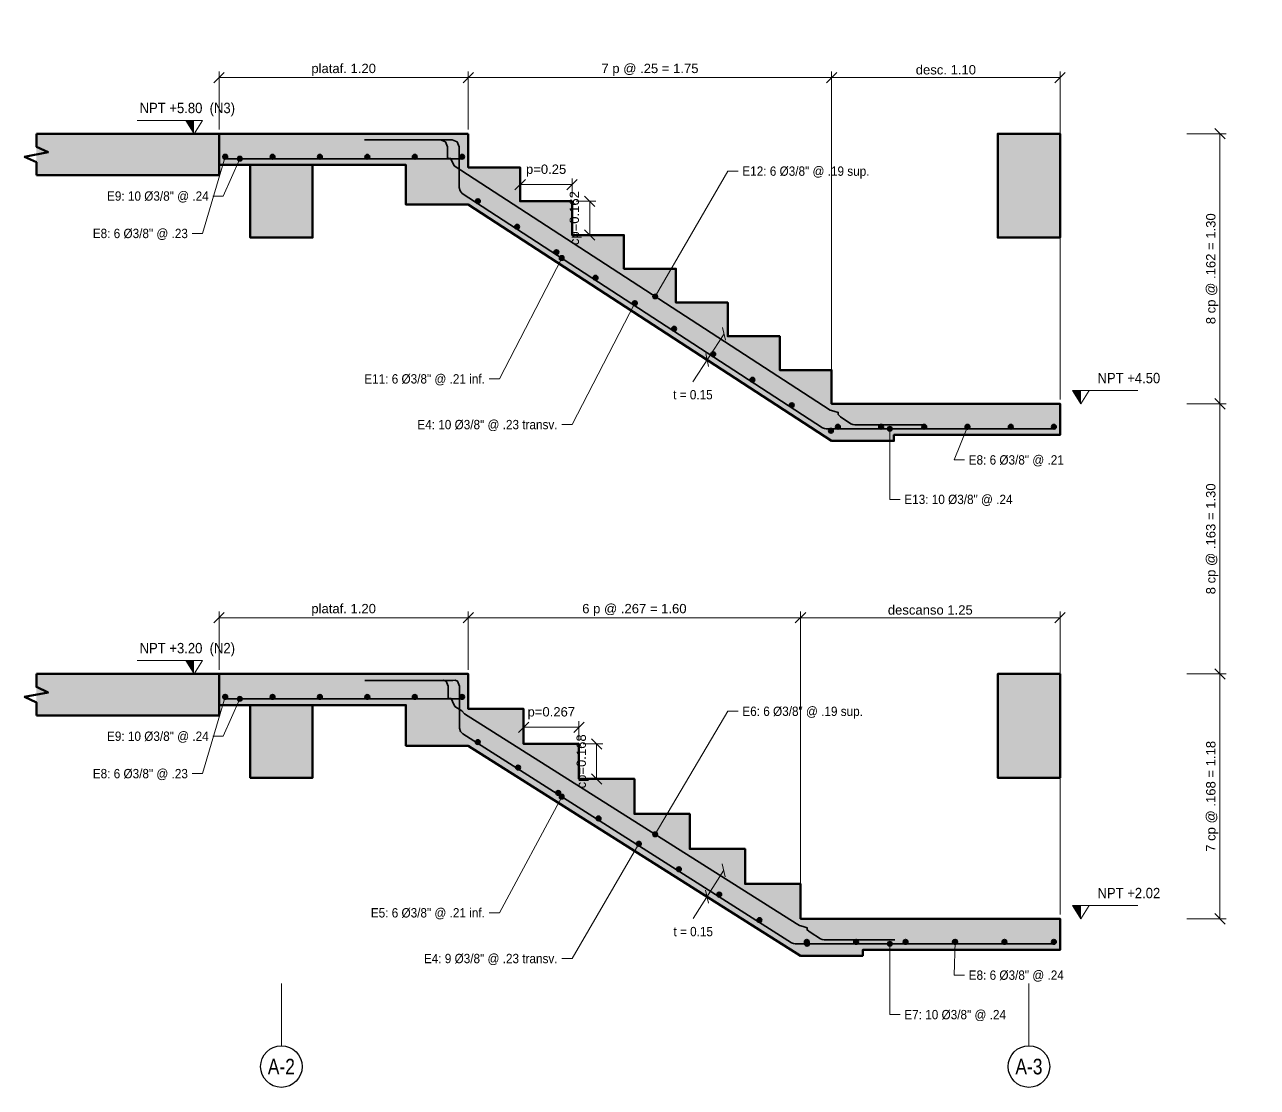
# Model space of a CAD drawing. Header units: metres. Extents: x 0 to 11, y -1 to 140.
# Drawn here: x 5.16 to 11.1, y 81.21 to 86.32 of the extents above; entities that cross this region are included whole.
import ezdxf
from ezdxf.enums import TextEntityAlignment as Align

# ---------------------------------------------------------------- set-up
doc = ezdxf.new("R2010")
doc.units = ezdxf.units.M
doc.linetypes.add('EJE25', pattern=[0.4375, 0.3, -0.05, 0.0375, -0.05])
for name, color, linetype, lineweight in [('E-ACERO', 1, 'Continuous', 35), ('E-ACERO-TXT', 7, 'Continuous', 18), ('E-CORTE', 7, 'Continuous', 50), ('E-CORTE-ACH', 254, 'Continuous', 0), ('E-COTA', 7, 'Continuous', 13), ('E-EJES', 1, 'Continuous', 18), ('E-EJES-ID', 7, 'Continuous', 25), ('E-NIVEL', 7, 'Continuous', 18)]:
    doc.layers.add(name, color=color, linetype=linetype, lineweight=lineweight)
doc.styles.add('ARIAL', font='arial.ttf')
doc.dimstyles.new('COTA25', dxfattribs={"dimtxt": 0.045, "dimasz": 0.03, "dimexe": 0.03, "dimexo": 0.02, "dimgap": 0.015, "dimtad": 1, "dimzin": 0, "dimdsep": 46, "dimtxsty": 'ARIAL', "dimtsz": 0.025, "dimcen": 2.5, "dimclrd": 7, "dimclre": 7, "dimclrt": 7, "dimazin": 3, "dimtfac": 1, "dimtmove": 2, "dimatfit": 3, "dimlwd": 13, "dimlwe": 13})

msp = doc.modelspace()

# ---------------------------------------------------------------- hatches: boundary and pattern name
at = {"layer": 'E-ACERO'}
h = msp.add_hatch(color=256, dxfattribs=at)
edge = h.paths.add_edge_path()
edge.add_arc((6.1298, 85.6893), 0.0113, 0, 360)
h = msp.add_hatch(color=256, dxfattribs=at)
edge = h.paths.add_edge_path()
edge.add_arc((6.3579, 85.6893), 0.0113, 0, 360)
h = msp.add_hatch(color=256, dxfattribs=at)
edge = h.paths.add_edge_path()
edge.add_arc((6.586, 85.6893), 0.0113, 0, 360)
h = msp.add_hatch(color=256, dxfattribs=at)
edge = h.paths.add_edge_path()
edge.add_arc((6.814, 85.6893), 0.0113, 0, 360)
h = msp.add_hatch(color=256, dxfattribs=at)
edge = h.paths.add_edge_path()
edge.add_arc((7.0421, 85.6893), 0.0113, 0, 360)
h = msp.add_hatch(color=256, dxfattribs=at)
edge = h.paths.add_edge_path()
edge.add_arc((7.2702, 85.6893), 0.0113, 0, 360)
h = msp.add_hatch(color=256, dxfattribs=at)
edge = h.paths.add_edge_path()
edge.add_arc((7.3464, 85.4753), 0.0113, 0, 360)
h = msp.add_hatch(color=256, dxfattribs=at)
edge = h.paths.add_edge_path()
edge.add_arc((7.5353, 85.3525), 0.0113, 0, 360)
h = msp.add_hatch(color=256, dxfattribs=at)
edge = h.paths.add_edge_path()
edge.add_arc((7.7242, 85.2297), 0.0113, 0, 360)
h = msp.add_hatch(color=256, dxfattribs=at)
edge = h.paths.add_edge_path()
edge.add_arc((7.9131, 85.107), 0.0113, 0, 360)
h = msp.add_hatch(color=256, dxfattribs=at)
edge = h.paths.add_edge_path()
edge.add_arc((8.102, 84.9842), 0.0113, 0, 360)
h = msp.add_hatch(color=256, dxfattribs=at)
edge = h.paths.add_edge_path()
edge.add_arc((8.2909, 84.8614), 0.0113, 0, 360)
h = msp.add_hatch(color=256, dxfattribs=at)
edge = h.paths.add_edge_path()
edge.add_arc((8.4798, 84.7386), 0.0113, 0, 360)
h = msp.add_hatch(color=256, dxfattribs=at)
edge = h.paths.add_edge_path()
edge.add_arc((8.6687, 84.6158), 0.0113, 0, 360)
h = msp.add_hatch(color=256, dxfattribs=at)
edge = h.paths.add_edge_path()
edge.add_arc((8.8576, 84.493), 0.0113, 0, 360)
h = msp.add_hatch(color=256, dxfattribs=at)
edge = h.paths.add_edge_path()
edge.add_arc((9.0465, 84.3703), 0.0113, 0, 360)
h = msp.add_hatch(color=256, dxfattribs=at)
edge = h.paths.add_edge_path()
edge.add_arc((9.0798, 84.3893), 0.0113, 0, 360)
h = msp.add_hatch(color=256, dxfattribs=at)
edge = h.paths.add_edge_path()
edge.add_arc((9.2879, 84.3893), 0.0113, 0, 360)
h = msp.add_hatch(color=256, dxfattribs=at)
edge = h.paths.add_edge_path()
edge.add_arc((9.496, 84.3893), 0.0113, 0, 360)
h = msp.add_hatch(color=256, dxfattribs=at)
edge = h.paths.add_edge_path()
edge.add_arc((9.704, 84.3893), 0.0113, 0, 360)
h = msp.add_hatch(color=256, dxfattribs=at)
edge = h.paths.add_edge_path()
edge.add_arc((9.9121, 84.3893), 0.0113, 0, 360)
h = msp.add_hatch(color=256, dxfattribs=at)
edge = h.paths.add_edge_path()
edge.add_arc((10.1202, 84.3893), 0.0113, 0, 360)
h = msp.add_hatch(color=256, dxfattribs=at)
edge = h.paths.add_edge_path()
edge.add_arc((6.1298, 83.0893), 0.0113, 0, 360)
h = msp.add_hatch(color=256, dxfattribs=at)
edge = h.paths.add_edge_path()
edge.add_arc((6.3579, 83.0893), 0.0113, 0, 360)
h = msp.add_hatch(color=256, dxfattribs=at)
edge = h.paths.add_edge_path()
edge.add_arc((6.586, 83.0893), 0.0113, 0, 360)
h = msp.add_hatch(color=256, dxfattribs=at)
edge = h.paths.add_edge_path()
edge.add_arc((6.814, 83.0893), 0.0113, 0, 360)
h = msp.add_hatch(color=256, dxfattribs=at)
edge = h.paths.add_edge_path()
edge.add_arc((7.0421, 83.0893), 0.0113, 0, 360)
h = msp.add_hatch(color=256, dxfattribs=at)
edge = h.paths.add_edge_path()
edge.add_arc((7.2702, 83.0893), 0.0113, 0, 360)
h = msp.add_hatch(color=256, dxfattribs=at)
edge = h.paths.add_edge_path()
edge.add_arc((7.3461, 82.8715), 0.0113, 0, 360)
h = msp.add_hatch(color=256, dxfattribs=at)
edge = h.paths.add_edge_path()
edge.add_arc((7.5399, 82.7491), 0.0113, 0, 360)
h = msp.add_hatch(color=256, dxfattribs=at)
edge = h.paths.add_edge_path()
edge.add_arc((7.7336, 82.6268), 0.0113, 0, 360)
h = msp.add_hatch(color=256, dxfattribs=at)
edge = h.paths.add_edge_path()
edge.add_arc((7.9273, 82.5045), 0.0113, 0, 360)
h = msp.add_hatch(color=256, dxfattribs=at)
edge = h.paths.add_edge_path()
edge.add_arc((8.121, 82.3821), 0.0113, 0, 360)
h = msp.add_hatch(color=256, dxfattribs=at)
edge = h.paths.add_edge_path()
edge.add_arc((8.3147, 82.2598), 0.0113, 0, 360)
h = msp.add_hatch(color=256, dxfattribs=at)
edge = h.paths.add_edge_path()
edge.add_arc((8.5084, 82.1374), 0.0113, 0, 360)
h = msp.add_hatch(color=256, dxfattribs=at)
edge = h.paths.add_edge_path()
edge.add_arc((8.7021, 82.0151), 0.0113, 0, 360)
h = msp.add_hatch(color=256, dxfattribs=at)
edge = h.paths.add_edge_path()
edge.add_arc((8.9298, 81.9103), 0.0113, 0, 360)
h = msp.add_hatch(color=256, dxfattribs=at)
edge = h.paths.add_edge_path()
edge.add_arc((9.1679, 81.9103), 0.0113, 0, 360)
h = msp.add_hatch(color=256, dxfattribs=at)
edge = h.paths.add_edge_path()
edge.add_arc((9.406, 81.9103), 0.0113, 0, 360)
h = msp.add_hatch(color=256, dxfattribs=at)
edge = h.paths.add_edge_path()
edge.add_arc((9.644, 81.9103), 0.0113, 0, 360)
h = msp.add_hatch(color=256, dxfattribs=at)
edge = h.paths.add_edge_path()
edge.add_arc((9.8821, 81.9103), 0.0113, 0, 360)
h = msp.add_hatch(color=256, dxfattribs=at)
edge = h.paths.add_edge_path()
edge.add_arc((10.1202, 81.9103), 0.0113, 0, 360)
h = msp.add_hatch(color=256, dxfattribs=at)
edge = h.paths.add_edge_path()
edge.add_arc((8.9314, 81.9008), 0.0113, 0, 360)
at = {"layer": 'E-ACERO-TXT'}
h = msp.add_hatch(color=256, dxfattribs=at)
edge = h.paths.add_edge_path()
edge.add_arc((6.1298, 85.6893), 0.0125, 0, 360)
h = msp.add_hatch(color=256, dxfattribs=at)
edge = h.paths.add_edge_path()
edge.add_arc((6.2, 85.6798), 0.0125, 0, 360)
h = msp.add_hatch(color=256, dxfattribs=at)
edge = h.paths.add_edge_path()
edge.add_arc((7.75, 85.2016), 0.0125, 0, 360)
h = msp.add_hatch(color=256, dxfattribs=at)
edge = h.paths.add_edge_path()
edge.add_arc((8.2, 85.017), 0.0125, 0, 360)
h = msp.add_hatch(color=256, dxfattribs=at)
edge = h.paths.add_edge_path()
edge.add_arc((8.102, 84.9842), 0.0125, 0, 360)
h = msp.add_hatch(color=256, dxfattribs=at)
edge = h.paths.add_edge_path()
edge.add_arc((9.33, 84.3798), 0.0125, 0, 360)
h = msp.add_hatch(color=256, dxfattribs=at)
edge = h.paths.add_edge_path()
edge.add_arc((9.704, 84.3893), 0.0125, 0, 360)
h = msp.add_hatch(color=256, dxfattribs=at)
edge = h.paths.add_edge_path()
edge.add_arc((6.1298, 83.0893), 0.0125, 0, 360)
h = msp.add_hatch(color=256, dxfattribs=at)
edge = h.paths.add_edge_path()
edge.add_arc((6.2, 83.0798), 0.0125, 0, 360)
h = msp.add_hatch(color=256, dxfattribs=at)
edge = h.paths.add_edge_path()
edge.add_arc((7.75, 82.6089), 0.0125, 0, 360)
h = msp.add_hatch(color=256, dxfattribs=at)
edge = h.paths.add_edge_path()
edge.add_arc((8.121, 82.3821), 0.0125, 0, 360)
h = msp.add_hatch(color=256, dxfattribs=at)
edge = h.paths.add_edge_path()
edge.add_arc((8.2, 82.428), 0.0125, 0, 360)
h = msp.add_hatch(color=256, dxfattribs=at)
edge = h.paths.add_edge_path()
edge.add_arc((9.644, 81.9103), 0.0125, 0, 360)
h = msp.add_hatch(color=256, dxfattribs=at)
edge = h.paths.add_edge_path()
edge.add_arc((9.33, 81.9008), 0.0125, 0, 360)
at = {"layer": 'E-CORTE-ACH'}
for points in [[(6.1, 85.6848), (6.1, 85.6), (5.22, 85.6), (5.22, 85.8), (6.1, 85.8)], [(7.3, 85.8), (7.3, 85.6375), (7.55, 85.6375), (7.55, 85.475), (7.8, 85.475), (7.8, 85.3125), (8.05, 85.3125), (8.05, 85.15), (8.3, 85.15), (8.3, 84.9875), (8.55, 84.9875), (8.55, 84.825), (8.8, 84.825), (8.8, 84.6625), (9.05, 84.6625), (9.05, 84.5), (10.15, 84.5), (10.15, 84.35), (9.35, 84.35), (9.35, 84.3211), (9.05, 84.3211), (7.3, 85.4586), (7, 85.4586), (7, 85.65), (6.1, 85.65), (6.1, 85.8)], [(10.0372, 85.8), (10.15, 85.8), (10.15, 85.6592), (10.15, 85.5112), (10.15, 85.3), (10.0372, 85.3), (9.9628, 85.3), (9.85, 85.3), (9.85, 85.4242), (9.85, 85.8), (9.9628, 85.8)], [(6.25, 85.65), (6.3245, 85.65), (6.55, 85.65), (6.55, 85.5631), (6.55, 85.3), (6.4755, 85.3), (6.25, 85.3), (6.25, 85.3869)], [(6.1, 83.0848), (6.1, 83), (5.22, 83), (5.22, 83.2), (6.1, 83.2)], [(7.3, 82.8542), (7, 82.8542), (7, 83.05), (6.1, 83.05), (6.1, 83.2), (7.3, 83.2), (7.3, 83.0316), (7.5667, 83.0316), (7.5667, 82.8632), (7.8333, 82.8632), (7.8333, 82.6947), (8.1, 82.6947), (8.1, 82.5263), (8.3667, 82.5263), (8.3667, 82.3579), (8.6333, 82.3579), (8.6333, 82.1895), (8.9, 82.1895), (8.9, 82.0211), (10.15, 82.0211), (10.15, 81.8711), (9.2, 81.8711), (9.2, 81.8436), (8.9, 81.8436)], [(10.0372, 83.2), (10.15, 83.2), (10.15, 83.0592), (10.15, 82.9112), (10.15, 82.7), (10.0372, 82.7), (9.9628, 82.7), (9.85, 82.7), (9.85, 82.8242), (9.85, 83.2), (9.9628, 83.2)], [(6.25, 83.05), (6.3245, 83.05), (6.55, 83.05), (6.55, 82.9631), (6.55, 82.7), (6.4755, 82.7), (6.25, 82.7), (6.25, 82.7869)]]:
    msp.add_hatch(color=256, dxfattribs=at).paths.add_polyline_path(points)
at = {"layer": 'E-NIVEL'}
for points in [[(5.98, 85.8), (5.94, 85.864), (5.98, 85.864)], [(10.25, 84.5), (10.21, 84.564), (10.25, 84.564)], [(5.98, 83.2), (5.94, 83.264), (5.98, 83.264)], [(10.25, 82.0211), (10.21, 82.0851), (10.25, 82.0851)]]:
    msp.add_hatch(color=7, dxfattribs=at).paths.add_polyline_path(points)

# ---------------------------------------------------------------- linework, layer by layer
at = {"layer": 'E-ACERO'}
for points in [[(9.5011, 84.3988), (9.1609, 84.3988), (9.1515, 84.4002), (9.1428, 84.4042), (9.0925, 84.4369), (9.0814, 84.4478), (9.0814, 84.4587), (9.061, 84.4641), (9.0422, 84.4696), (7.2319, 85.6462), (7.2235, 85.663), (7.2152, 85.6814), (7.204, 85.6814), (7.2, 85.6851), (7.2, 85.7369), (7.1902, 85.7605), (7.1667, 85.7702), (6.8, 85.7702)], [(9.5144, 84.3798), (9.0242, 84.3798), (9.0148, 84.3811), (9.0061, 84.3851), (7.2714, 85.5127), (7.2603, 85.5247), (7.2562, 85.5406), (7.2562, 85.7369), (7.2465, 85.7605), (7.2229, 85.7702), (6.8562, 85.7702)], [(6.1314, 85.6798), (7.2686, 85.6798)], [(9.0814, 84.3798), (10.1186, 84.3798)], [(9.3545, 81.9199), (9.0142, 81.9199), (9.0049, 81.9212), (8.9963, 81.9251), (8.946, 81.957), (8.9314, 81.9677), (8.9314, 81.9783), (8.9127, 81.9836), (8.8957, 81.989), (8.8787, 81.9993), (7.2827, 83.0073), (7.2685, 83.0221), (7.235, 83.0434), (7.2238, 83.0676), (7.2182, 83.0814), (7.2069, 83.0814), (7.2027, 83.0822), (7.2027, 83.1412), (7.193, 83.1648), (7.1812, 83.1697), (7.1694, 83.1686), (6.8027, 83.1686)], [(9.3652, 81.9008), (8.8749, 81.9008), (8.8656, 81.9021), (8.857, 81.906), (7.2738, 82.9112), (7.2624, 82.9233), (7.2583, 82.9394), (7.2583, 83.1407), (7.2486, 83.1643), (7.2368, 83.1692), (7.225, 83.1686), (6.8583, 83.1686)], [(6.1314, 83.0798), (7.2686, 83.0798)], [(8.9314, 81.9008), (10.1186, 81.9008)]]:
    msp.add_lwpolyline(points, dxfattribs=at)
for centre in [(6.1298, 85.6893), (6.3579, 85.6893), (6.586, 85.6893), (6.814, 85.6893), (7.0421, 85.6893), (7.2702, 85.6893), (7.3464, 85.4753), (7.5353, 85.3525), (7.7242, 85.2297), (7.9131, 85.107), (8.102, 84.9842), (8.2909, 84.8614), (8.4798, 84.7386), (8.6687, 84.6158), (8.8576, 84.493), (9.0465, 84.3703), (9.0798, 84.3893), (9.2879, 84.3893), (9.496, 84.3893), (9.704, 84.3893), (9.9121, 84.3893), (10.1202, 84.3893), (6.1298, 83.0893), (6.3579, 83.0893), (6.586, 83.0893), (6.814, 83.0893), (7.0421, 83.0893), (7.2702, 83.0893), (7.3461, 82.8715), (7.5399, 82.7491), (7.7336, 82.6268), (7.9273, 82.5045), (8.121, 82.3821), (8.3147, 82.2598), (8.5084, 82.1374), (8.7021, 82.0151), (8.9298, 81.9103), (9.1679, 81.9103), (9.406, 81.9103), (9.644, 81.9103), (9.8821, 81.9103), (10.1202, 81.9103), (8.9314, 81.9008)]:
    msp.add_circle(centre, 0.0113, dxfattribs=at)
at = {"layer": 'E-ACERO-TXT'}
for points in [[(6.1298, 85.6893), (6.02, 85.32), (5.97, 85.32)], [(6.2, 85.6798), (6.12, 85.5), (6.07, 85.5)], [(8.2, 85.017), (8.55, 85.62), (8.6, 85.62)], [(7.75, 85.2016), (7.45, 84.62), (7.4, 84.62)], [(8.102, 84.9842), (7.8, 84.4), (7.75, 84.4)], [(9.33, 84.3798), (9.33, 84.04), (9.38, 84.04)], [(9.704, 84.3893), (9.64, 84.23), (9.69, 84.23)], [(6.1298, 83.0893), (6.02, 82.72), (5.97, 82.72)], [(6.2, 83.0798), (6.12, 82.9), (6.07, 82.9)], [(8.2, 82.428), (8.55, 83.02), (8.6, 83.02)], [(7.75, 82.6089), (7.45, 82.05), (7.4, 82.05)], [(8.121, 82.3821), (7.8, 81.83), (7.75, 81.83)], [(9.33, 81.9008), (9.33, 81.56), (9.38, 81.56)], [(9.644, 81.9103), (9.64, 81.75), (9.69, 81.75)]]:
    msp.add_lwpolyline(points, dxfattribs=at)
for centre in [(6.1298, 85.6893), (6.2, 85.6798), (7.75, 85.2016), (8.2, 85.017), (8.102, 84.9842), (9.33, 84.3798), (9.704, 84.3893), (6.1298, 83.0893), (6.2, 83.0798), (7.75, 82.6089), (8.121, 82.3821), (8.2, 82.428), (9.644, 81.9103), (9.33, 81.9008)]:
    msp.add_circle(centre, 0.0125, dxfattribs=at)
at = {"layer": 'E-CORTE'}
for points in [[(5.2201, 85.6), (5.2201, 85.6625), (5.1638, 85.6887), (5.2763, 85.7113), (5.2201, 85.7375), (5.2201, 85.8)], [(5.2201, 85.8), (6.1, 85.8), (6.1, 85.6848)], [(7.3, 85.8), (7.3, 85.6375), (7.55, 85.6375), (7.55, 85.475), (7.8, 85.475), (7.8, 85.3125), (8.05, 85.3125), (8.05, 85.15), (8.3, 85.15), (8.3, 84.9875), (8.55, 84.9875), (8.55, 84.825), (8.8, 84.825), (8.8, 84.6625), (9.05, 84.6625), (9.05, 84.5), (10.15, 84.5), (10.15, 84.35), (9.35, 84.35), (9.35, 84.3211), (9.05, 84.3211), (7.3, 85.4586), (7, 85.4586), (7, 85.65), (6.1, 85.65), (6.1, 85.8), (7.3, 85.8)], [(10.0372, 85.8), (10.15, 85.8), (10.15, 85.6592), (10.15, 85.5112), (10.15, 85.3), (10.0372, 85.3), (9.9628, 85.3), (9.85, 85.3), (9.85, 85.4242), (9.85, 85.8), (9.9628, 85.8), (10.0372, 85.8)], [(6.1, 85.6848), (6.1, 85.6), (5.2201, 85.6)], [(6.25, 85.65), (6.3245, 85.65), (6.55, 85.65), (6.55, 85.5631), (6.55, 85.3), (6.4755, 85.3), (6.25, 85.3), (6.25, 85.3869), (6.25, 85.65)], [(5.2201, 83), (5.2201, 83.0625), (5.1638, 83.0888), (5.2763, 83.1112), (5.2201, 83.1375), (5.2201, 83.2)], [(5.2201, 83.2), (6.1, 83.2), (6.1, 83.0848)], [(7.3, 82.8542), (7, 82.8542), (7, 83.05), (6.1, 83.05), (6.1, 83.2), (7.3, 83.2), (7.3, 83.0316), (7.5667, 83.0316), (7.5667, 82.8632), (7.8333, 82.8632), (7.8333, 82.6947), (8.1, 82.6947), (8.1, 82.5263), (8.3667, 82.5263), (8.3667, 82.3579), (8.6333, 82.3579), (8.6333, 82.1895), (8.9, 82.1895), (8.9, 82.0211), (10.15, 82.0211), (10.15, 81.8711), (9.2, 81.8711), (9.2, 81.8436), (8.9, 81.8436), (7.3, 82.8542)], [(10.0372, 83.2), (10.15, 83.2), (10.15, 83.0592), (10.15, 82.9112), (10.15, 82.7), (10.0372, 82.7), (9.9628, 82.7), (9.85, 82.7), (9.85, 82.8242), (9.85, 83.2), (9.9628, 83.2), (10.0372, 83.2)], [(6.1, 83.0848), (6.1, 83), (5.2201, 83)], [(6.25, 83.05), (6.3245, 83.05), (6.55, 83.05), (6.55, 82.9631), (6.55, 82.7), (6.4755, 82.7), (6.25, 82.7), (6.25, 82.7869), (6.25, 83.05)]]:
    msp.add_lwpolyline(points, dxfattribs=at)
at = {"layer": 'E-COTA'}
for p, q in [((8.5317, 84.8369), (8.3819, 84.6063)), ((8.5251, 84.868), (8.5384, 84.8057)), ((8.4434, 84.7422), (8.4566, 84.68)), ((8.5231, 82.2857), (8.5371, 82.2236)), ((8.5301, 82.2547), (8.3833, 82.0222)), ((8.443, 82.1589), (8.457, 82.0968))]:
    msp.add_line(p, q, dxfattribs=at)
at = {"layer": 'E-EJES', "linetype": 'EJE25'}
for p, q in [((6.4, 81.41), (6.4, 81.8)), ((10, 81.41), (10, 81.8))]:
    msp.add_line(p, q, dxfattribs=at)
at = {"layer": 'E-EJES-ID'}
for centre in [(6.4, 81.31), (10, 81.31)]:
    msp.add_circle(centre, 0.1, dxfattribs=at)
at = {"layer": 'E-NIVEL'}
for p, q in [((5.705, 85.864), (6.02, 85.864)), ((10.21, 84.564), (10.525, 84.564)), ((5.705, 83.264), (6.02, 83.264)), ((10.21, 82.0851), (10.525, 82.0851))]:
    msp.add_line(p, q, dxfattribs=at)
for points in [[(5.98, 85.8), (5.94, 85.864), (6.02, 85.864)], [(10.25, 84.5), (10.21, 84.564), (10.29, 84.564)], [(5.98, 83.2), (5.94, 83.264), (6.02, 83.264)], [(10.25, 82.0211), (10.21, 82.0851), (10.29, 82.0851)]]:
    msp.add_lwpolyline(points, close=True, dxfattribs=at)

# ---------------------------------------------------------------- texts
at = {"layer": 'E-ACERO-TXT', "style": 'ARIAL', "width": 0.9}
for s, p in [('E12: 6 Ø3/8" @ .19 sup.', (8.62, 85.62)), ('E8: 6 Ø3/8" @ .21', (9.71, 84.23)), ('E13: 10 Ø3/8" @ .24', (9.4, 84.04)), ('E6: 6 Ø3/8" @ .19 sup.', (8.62, 83.02)), ('E8: 6 Ø3/8" @ .24', (9.71, 81.75)), ('E7: 10 Ø3/8" @ .24', (9.4, 81.56))]:
    msp.add_text(s, height=0.045, dxfattribs=at).set_placement(p, align=Align.MIDDLE_LEFT)
for s, p in [('E9: 10 Ø3/8" @ .24', (6.05, 85.5)), ('E8: 6 Ø3/8" @ .23', (5.95, 85.32)), ('E11: 6 Ø3/8" @ .21 inf.', (7.38, 84.62)), ('E4: 10 Ø3/8" @ .23 transv.', (7.73, 84.4)), ('E9: 10 Ø3/8" @ .24', (6.05, 82.9)), ('E8: 6 Ø3/8" @ .23', (5.95, 82.72)), ('E5: 6 Ø3/8" @ .21 inf.', (7.38, 82.05)), ('E4: 9 Ø3/8" @ .23 transv.', (7.73, 81.83))]:
    msp.add_text(s, height=0.045, dxfattribs=at).set_placement(p, align=Align.MIDDLE_RIGHT)
at = {"layer": 'E-COTA', "style": 'ARIAL', "width": 0.9}
for p in [(8.3819, 84.5663), (8.3833, 81.9822)]:
    msp.add_text('t = 0.15', height=0.045, dxfattribs=at).set_placement(p, align=Align.TOP_CENTER)
at = {"layer": 'E-EJES-ID', "style": 'ARIAL', "width": 0.8}
for s, p in [('A-2', (6.4, 81.31)), ('A-3', (10, 81.31))]:
    msp.add_text(s, height=0.075, dxfattribs=at).set_placement(p, align=Align.MIDDLE_CENTER)
at = {"layer": 'E-NIVEL', "style": 'ARIAL', "width": 0.9}
for s, p in [('NPT +5.80  (N3)', (5.7175, 85.884)), ('NPT +4.50', (10.33, 84.584)), ('NPT +3.20  (N2)', (5.7175, 83.284)), ('NPT +2.02', (10.33, 82.1051))]:
    msp.add_text(s, height=0.05, dxfattribs=at).set_placement(p, align=Align.BOTTOM_LEFT)

# ---------------------------------------------------------------- dimensions: what is measured, and where the dimension line sits
at = {"layer": 'E-COTA'}
for base, p1, p2, text in [((7.3, 86.07), (7.3, 85.8), (9.05, 84.5), '7 p @ .25 = 1.75'), ((6.1, 86.07), (6.1, 85.8), (7.3, 85.8), 'plataf. 1.20'), ((9.05, 86.07), (9.05, 84.5), (10.15, 84.5), 'desc. 1.10'), ((7.55, 85.555), (7.55, 85.475), (7.8, 85.475), 'p=0.25'), ((7.3, 83.47), (7.3, 83.2), (8.9, 82.0211), '6 p @ .267 = 1.60'), ((6.1, 83.47), (6.1, 83.2), (7.3, 83.2), 'plataf. 1.20'), ((8.9, 83.47), (8.9, 82.0211), (10.15, 82.0211), 'descanso 1.25'), ((7.5667, 82.9432), (7.5667, 82.8632), (7.8333, 82.8632), 'p=0.267')]:
    msp.add_linear_dim(base=base, p1=p1, p2=p2, text=text, dimstyle='COTA25', override={"dimdec": 2}, dxfattribs=at).render()
for base, p1, p2, text in [((10.92, 84.5), (10.74, 84.5), (10.74, 85.8), '8 cp @ .162 = 1.30'), ((7.885, 85.3125), (7.8, 85.3125), (7.8, 85.475), 'cp=0.162'), ((10.92, 83.2), (10.74, 83.2), (10.74, 84.5), '8 cp @ .163 = 1.30'), ((10.92, 82.0211), (10.74, 82.0211), (10.74, 83.2), '7 cp @ .168 = 1.18'), ((7.9183, 82.6947), (7.8333, 82.6947), (7.8333, 82.8632), 'cp=0.168')]:
    msp.add_linear_dim(base=base, p1=p1, p2=p2, angle=90, text=text, dimstyle='COTA25', override={"dimdec": 2}, dxfattribs=at).render()

doc.saveas('drawing.dxf')
